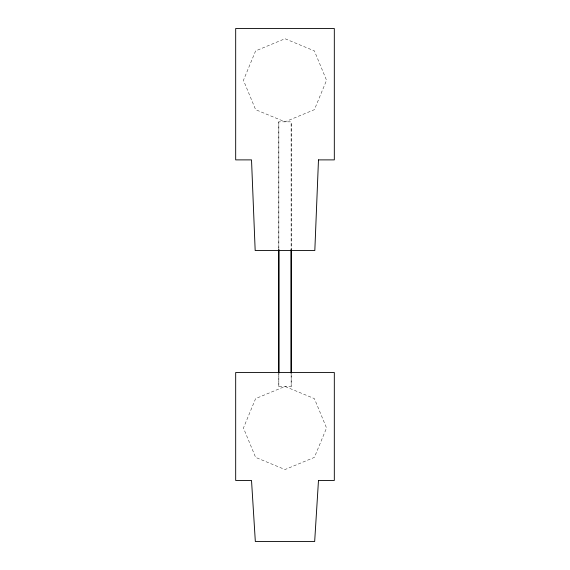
<?xml version="1.0" encoding="UTF-8"?>
<svg xmlns="http://www.w3.org/2000/svg" width="570" height="570" viewBox="0 0 570 570"><rect width="100%" height="100%" fill="white"/><g stroke="black" fill="none" stroke-linecap="round" stroke-linejoin="round"><path stroke-width="0.43" stroke-dasharray="2.85 2.14" d="M278.837 386.439L278.837 374.005L278.837 386.439L291.163 386.439L291.163 374.005L291.163 386.439M278.837 121.838L278.837 249.696L278.837 121.838L291.163 121.838L291.163 249.696L291.163 121.838M255.617 50.901L243.447 80.285L255.617 109.668L285 121.838L314.384 109.668L326.553 80.285L314.384 50.901L285 38.732L255.617 50.901M255.617 398.608L243.447 427.992L255.617 457.375L285 469.545L314.384 457.375L326.553 427.992L314.384 398.608L285 386.439L255.617 398.608"/><path stroke-width="0.85" d="M278.837 249.696L278.837 373.122L278.837 249.696M291.163 249.696L291.163 373.122L291.163 249.696M318.48 159.885L314.825 250.515L255.175 250.515L251.52 159.885L235.681 159.885L235.681 28.5L334.319 28.5L334.319 159.885L318.48 159.885M318.48 480.46L314.668 541.5L255.332 541.5L251.52 480.46L235.681 480.46L235.681 372.509L334.319 372.509L334.319 480.46L318.48 480.46"/></g></svg>
